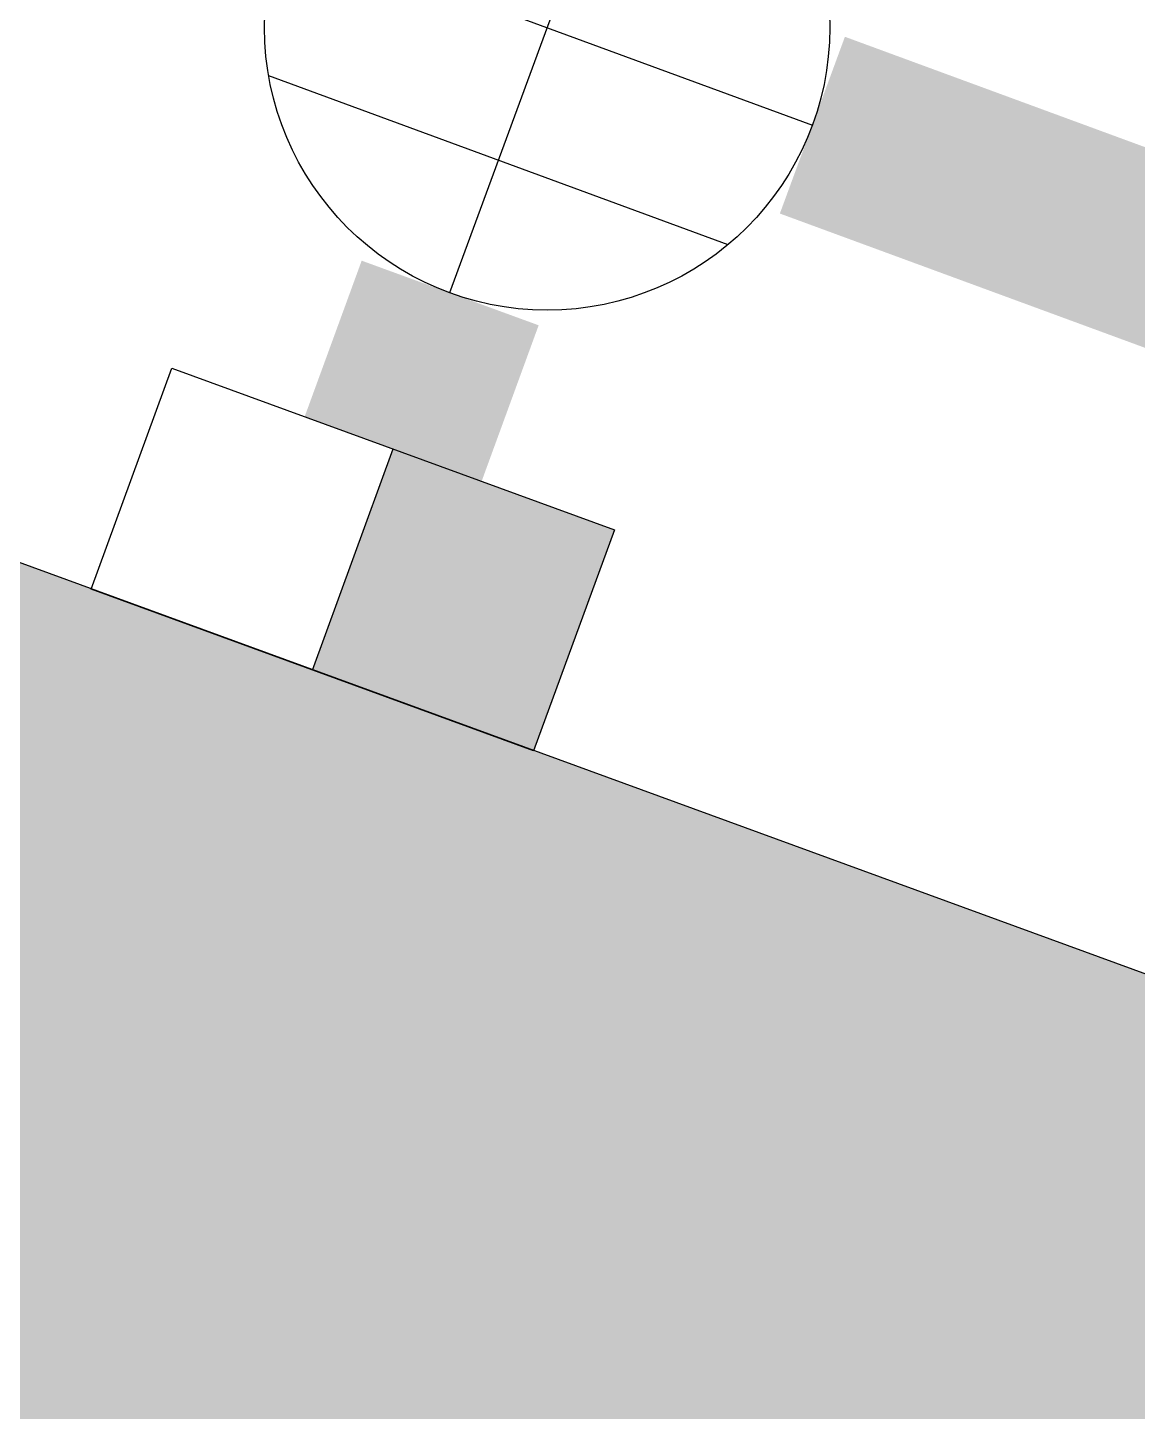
# Model space of a CAD drawing. Extents: x -111898 to 889894, y -2 to 1194865.
# Drawn here: x 588370 to 590726, y 848272 to 851211 of the extents above; entities that cross this region are included whole.
import ezdxf

# ---------------------------------------------------------------- set-up
doc = ezdxf.new("R2010")
doc.units = 0
doc.header["$LTSCALE"] = 10
doc.header["$MEASUREMENT"] = 0
for name, color, linetype in [('0-WALL', 252, 'Continuous'), ('Gps-ZF雨水', 4, 'TG_Y'), ('TWT_雨水口', 4, 'Continuous'), ('WELL_雨水', 4, 'Continuous')]:
    doc.layers.add(name, color=color, linetype=linetype)
doc.layers.add('GPS-ZF污水', color=2, linetype='TG_W', lineweight=60)
doc.styles.add('TG_LINETYPE', font='SIMPLEX', dxfattribs={"width": 0.8, "height": 3.5, "bigfont": 'HZTXT'})
doc.linetypes.add('TG_W', pattern='A,2,-0.3,["W",TG_LINETYPE,S=0.1,R=0,X=-0.23,Y=-0.15],0', length=2.3)
doc.linetypes.add('TG_Y', pattern='A,2,-0.3,["Y",TG_LINETYPE,S=0.1,R=0,X=-0.25,Y=-0.15],0', length=2.3)

# ---------------------------------------------------------------- blocks, each defined once
blk = doc.blocks.new('$TwtSys$00000424')
for p, q in [((-500, 250), (500, 250)), ((-500, -250), (-500, 250)), ((0, -250), (0, 250)), ((500, 250), (500, -250)), ((500, -250), (-500, -250))]:
    blk.add_line(p, q)
blk.add_solid([(0, 250), (500, 250), (0, -250), (500, -250)])
blk = doc.blocks.new('$TWTSYS$00000375')
for p, q in [((0, 0.5, 0), (0, -0.5, 0)), ((0.433, 0.25, 0), (-0.433, 0.25, 0)), ((-0.5, 0, 0), (0.5, 0, 0)), ((0.433, -0.25, 0), (-0.433, -0.25, 0))]:
    blk.add_line(p, q)
blk.add_circle((0, 0, 0), 0.5)

msp = doc.modelspace()

# ---------------------------------------------------------------- hatches: boundary and pattern name
at = {"layer": '0-WALL'}
h = msp.add_hatch(dxfattribs=at)
h.set_pattern_fill('草坪或沼泽', color=8, scale=400, angle=-0.20026)
h.set_pattern_definition([(359.79974, (-824318.4, 704905.5), (1605.5824, 1594.398), [240, -48, 64, -48, 240, -960]), (359.79974, (-824398.3, 704953.8), (1605.5824, 1594.398), [160, -120, 240, -120, 160, -800]), (359.79974, (-823836, 705591.9), (1605.5824, 1594.398), [200, -80, 200, -1120]), (359.79974, (-824634.9, 705914.7), (1605.5824, 1594.398), [80, -160, 80, -1280]), (89.79974, (-824474.9, 705914.1), (-1594.398, 1605.5824), [144, -1456]), (89.79974, (-823998.3, 704952.4), (-1594.398, 1605.5824), [160, -1440]), (89.79974, (-823596, 705591), (-1594.398, 1605.5824), [160, -1440]), (44.79974, (-823790.3, 704935.7), (5.5922, 1599.9902), [160, -2102.7417]), (134.79974, (-824206.3, 704937.2), (-1599.9902, 5.5922), [160, -2102.7417]), (63.23469, (-823838.3, 704943.9), (5.5922, 1599.99023), [160, -3417.7088]), (75.7635, (-823918.27, 704952.15), (5.59221, 1599.99023), [160, -6436.969]), (75.7635, (-823516.03, 705590.75), (5.59221, 1599.99023), [128, -6468.969]), (75.7635, (-824442.9, 705914), (5.59221, 1599.99023), [112, -6484.969]), (103.835987, (-824078.27, 704952.7), (5.59221, 1599.99023), [160, -6436.969]), (103.835987, (-823676.03, 705591.3), (5.59221, 1599.99023), [128, -6468.969]), (103.835987, (-824506.9, 705914.2), (5.59221, 1599.99023), [112, -6484.969]), (116.364795, (-824158.3, 704945), (5.5922, 1599.99023), [160, -3417.7069])])
edge = h.paths.add_edge_path()
edge.add_line((741503.08, 933538.38), (741712.87, 934018.57))
edge.add_line((741712.87, 934018.57), (745060.96, 941812.89))
edge.add_line((745060.96, 941812.89), (766890.86, 1001849.76))
edge.add_line((766890.86, 1001849.76), (760346.98, 1016169.02))
edge.add_line((760346.98, 1016169.02), (737579.78, 1026362.54))
edge.add_line((737579.78, 1026362.54), (720756.11, 1037729.77))
edge.add_line((720756.11, 1037729.77), (653654.65, 1067773.01))
edge.add_line((653654.65, 1067773.01), (467795.25, 820503.81))
edge.add_line((467795.25, 820503.81), (468143.58, 820404.89))
edge.add_line((468143.58, 820404.89), (647181.92, 1058601.18))
edge.add_line((647181.92, 1058601.18), (648464.56, 1058132.56))
edge.add_line((648464.56, 1058132.56), (650350.23, 1063296.8))
edge.add_line((650350.23, 1063296.8), (720796.15, 1037558.69))
edge.add_line((720796.15, 1037558.69), (718909.6, 1032395.07))
edge.add_line((718909.6, 1032395.07), (725484.49, 1029992.9))
edge.add_line((725484.49, 1029992.9), (726513.26, 1032808.65))
edge.add_line((726513.26, 1032808.65), (729331.07, 1031779.14))
edge.add_line((729331.07, 1031779.14), (728302.36, 1028963.46))
edge.add_line((728302.36, 1028963.46), (747084.56, 1022101.19))
edge.add_line((747084.56, 1022101.19), (755217.14, 1018452.95))
edge.add_arc((743028.5, 1006160.87), 17310.64, -14.619994, 45.242091, ccw=False)
edge.add_line((759778.64, 1001791.54), (760685.99, 1001458.08))
edge.add_line((760685.99, 1001458.08), (765094.65, 999847.31))
edge.add_line((765094.65, 999847.31), (740941.69, 933744.02))
edge.add_line((740941.69, 933744.02), (741503.08, 933538.38))
h = msp.add_hatch(dxfattribs=at)
h.set_pattern_fill('草坪或沼泽', color=8, scale=400, angle=-0.20026)
h.set_pattern_definition([(359.79974, (-824318.4, 704905.5), (1605.5824, 1594.398), [240, -48, 64, -48, 240, -960]), (359.79974, (-824398.3, 704953.8), (1605.5824, 1594.398), [160, -120, 240, -120, 160, -800]), (359.79974, (-823836, 705591.9), (1605.5824, 1594.398), [200, -80, 200, -1120]), (359.79974, (-824634.9, 705914.7), (1605.5824, 1594.398), [80, -160, 80, -1280]), (89.79974, (-824474.9, 705914.1), (-1594.398, 1605.5824), [144, -1456]), (89.79974, (-823998.3, 704952.4), (-1594.398, 1605.5824), [160, -1440]), (89.79974, (-823596, 705591), (-1594.398, 1605.5824), [160, -1440]), (44.79974, (-823790.3, 704935.7), (5.5922, 1599.9902), [160, -2102.7417]), (134.79974, (-824206.3, 704937.2), (-1599.9902, 5.5922), [160, -2102.7417]), (63.23469, (-823838.3, 704943.9), (5.5922, 1599.99023), [160, -3417.7088]), (75.7635, (-823918.27, 704952.15), (5.59221, 1599.99023), [160, -6436.969]), (75.7635, (-823516.03, 705590.75), (5.59221, 1599.99023), [128, -6468.969]), (75.7635, (-824442.9, 705914), (5.59221, 1599.99023), [112, -6484.969]), (103.835987, (-824078.27, 704952.7), (5.59221, 1599.99023), [160, -6436.969]), (103.835987, (-823676.03, 705591.3), (5.59221, 1599.99023), [128, -6468.969]), (103.835987, (-824506.9, 705914.2), (5.59221, 1599.99023), [112, -6484.969]), (116.364795, (-824158.3, 704945), (5.5922, 1599.99023), [160, -3417.7069])])
edge = h.paths.add_edge_path()
edge.add_line((598635.68, 846316.68), (564318.76, 858858.03))
edge.add_arc((563289.22, 856040.22), 3000, 69.92932, 159.92932)
edge.add_line((560471.41, 857069.76), (600296.56, 842519.24))
edge.add_arc((597478.74, 843548.74), 3000, -20.0699, 67.31611)

# ---------------------------------------------------------------- linework, layer by layer
msp.add_lwpolyline([(598635.68, 846316.68), (564318.76, 858858.03, 0.4142136), (560471.41, 857069.76), (600296.56, 842519.24, 0.4009132)], format="xyb", close=True, dxfattribs=at)
at = {"layer": 'GPS-ZF污水', "ltscale": 0.1, "const_width": 400}
msp.add_lwpolyline([(563489.75, 857904.53), (595237.15, 846305.29)], dxfattribs=at)
at = {"layer": 'Gps-ZF雨水', "ltscale": 0.1, "const_width": 400}
for points in [[(590036.13, 851004), (591915.31, 850312.71)], [(589267.12, 850647.59), (589146.1, 850316.36)]]:
    msp.add_lwpolyline(points, dxfattribs=at)

# ---------------------------------------------------------------- block references
at = {"layer": 'TWT_雨水口', "rotation": 339.9297083984292}
msp.add_blockref('$TwtSys$00000424', (589060.3, 850081.54), dxfattribs=at)
at = {"layer": 'WELL_雨水', "xscale": 1200, "yscale": 1200, "zscale": 1200, "rotation": 339.79974336667}
msp.add_blockref('$TWTSYS$00000375', (589473.02, 851211.15), dxfattribs=at)

doc.saveas('drawing.dxf')
